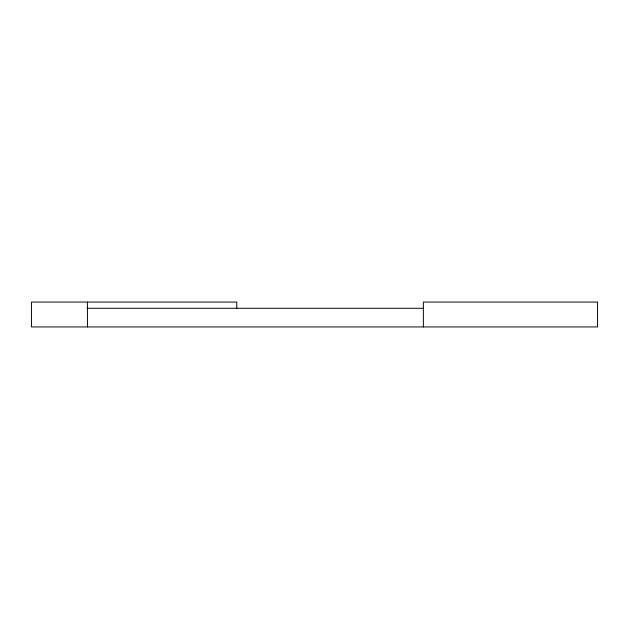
<?xml version="1.0" encoding="UTF-8"?>
<svg xmlns="http://www.w3.org/2000/svg" width="629" height="629" viewBox="0 0 629 629"><rect width="100%" height="100%" fill="white"/><g stroke="black" fill="none" stroke-linecap="round" stroke-linejoin="round"><path stroke-width="0.94" d="M87.022 308.281L423.364 308.281M423.364 326.938L423.364 302.062L597.55 302.062L597.55 326.938L31.45 326.938L31.45 302.062L236.74 302.062L236.74 308.76M87.439 302.062L87.439 326.938"/></g></svg>
